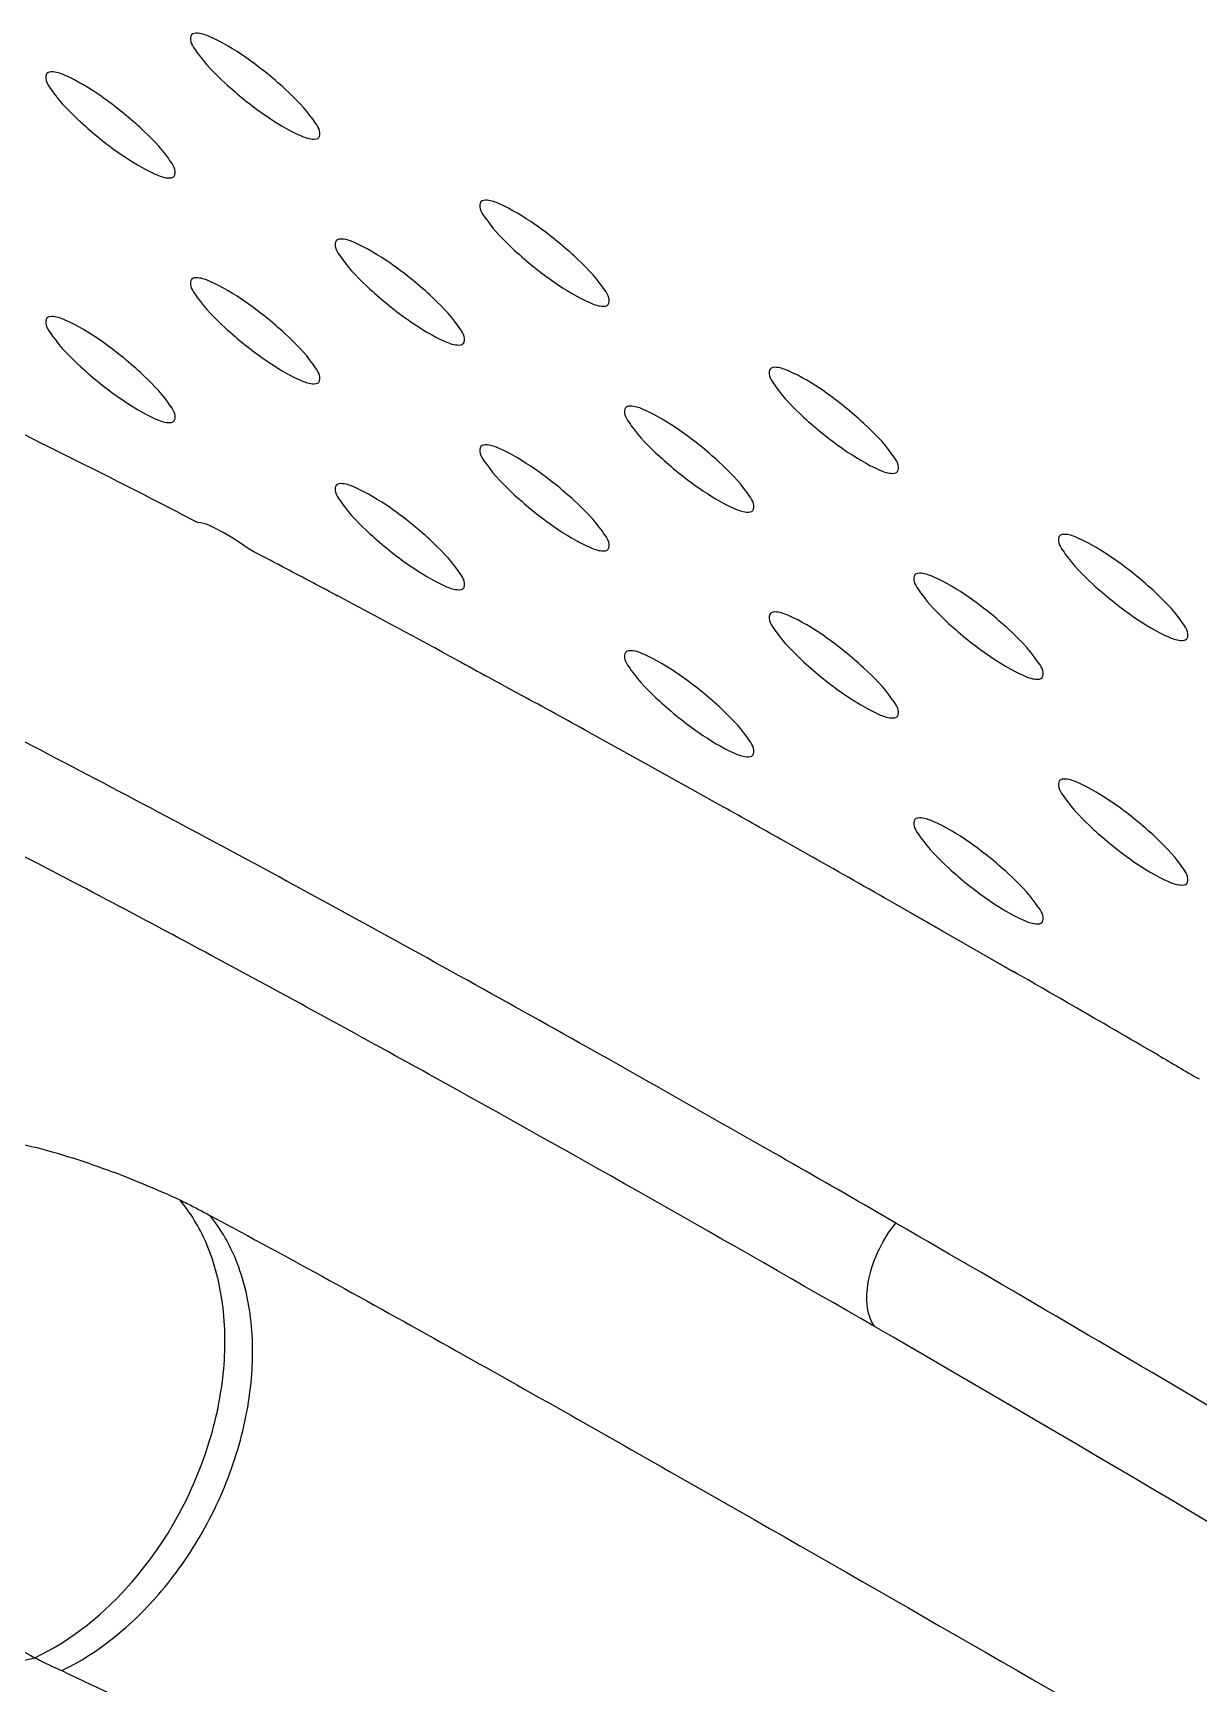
# Model space of a CAD drawing. Header units: millimetres. Extents: x 0 to 1189, y 0 to 841.
# Drawn here: x 568.34 to 582.59, y 507.81 to 527.98 of the extents above; entities that cross this region are included whole.
import ezdxf

# ---------------------------------------------------------------- set-up
doc = ezdxf.new("R2010")
doc.units = ezdxf.units.MM
doc.header["$LTSCALE"] = 65.395
doc.layers.get('0').update_dxf_attribs({"linetype": 'CONTINUOUS'})
doc.layers.add('AXIS', color=7, linetype='CONTINUOUS')

msp = doc.modelspace()

# ---------------------------------------------------------------- linework, layer by layer
at = {"color": 7, "linetype": 'Continuous'}
for p, q in [((570.128, 522.114), (570.358, 521.995)), ((572.044, 521.111), (572.067, 521.099)), ((573.918, 520.102), (574.31, 519.888)), ((575.136, 519.435), (575.489, 519.24)), ((575.489, 519.24), (575.638, 519.157)), ((575.637, 519.158), (575.911, 519.006)), ((575.911, 519.006), (576.005, 518.954)), ((576.005, 518.954), (576.336, 518.77)), ((576.336, 518.77), (576.638, 518.601)), ((576.638, 518.601), (576.786, 518.518)), ((577.479, 518.13), (577.874, 517.907)), ((578.879, 517.338), (579.456, 517.009)), ((578.879, 517.337), (579.458, 517.007)), ((579.456, 517.009), (579.931, 516.737)), ((579.931, 516.737), (580.328, 516.509)), ((579.932, 516.736), (580.329, 516.508))]:
    msp.add_line(p, q, dxfattribs=at)
at = {"color": 9, "linetype": 'Continuous'}
for p, q in [((571.698, 517.478), (571.55, 517.558)), ((571.699, 517.476), (571.552, 517.556)), ((571.999, 517.314), (571.698, 517.478)), ((575.265, 515.503), (575.117, 515.586)), ((575.266, 515.501), (575.118, 515.585)), ((577.389, 514.298), (577.099, 514.464)), ((577.389, 514.299), (577.1, 514.463)), ((569.72, 513.902), (569.738, 513.895)), ((569.722, 513.901), (569.739, 513.894)), ((578.887, 513.438), (578.663, 513.568)), ((550.984, 504.221), (568.368, 508.128))]:
    msp.add_line(p, q, dxfattribs=at)
at = {"color": 7, "linetype": 'Continuous'}
for centre, radius, start, end in [((523.393, 432.062), 101.455, 63.64958, 63.847), ((515.454, 416.086), 119.295, 62.72172, 63.63836), ((492.783, 372.13), 168.753, 62.23645, 62.3894), ((487.127, 361.387), 180.894, 62.00276, 62.23629), ((474.422, 337.502), 207.948, 61.53772, 61.9939), ((446.837, 286.689), 265.765, 61.13464, 61.33784), ((417.958, 234.65), 325.281, 60.63238, 60.77231), ((405.126, 211.883), 351.415, 60.36731, 60.55567), ((380.939, 169.537), 400.182, 59.99992, 60.11604), ((378.704, 165.659), 404.658, 59.82658, 60.0004)]:
    msp.add_arc(centre, radius, start, end, dxfattribs=at)
at = {"color": 9, "linetype": 'Continuous'}
for centre, radius, start, end in [((467.028, 325.061), 219.044, 61.49884, 61.96855), ((440.471, 276.342), 274.53, 61.00491, 61.37321), ((421.735, 242.556), 313.163, 60.67367, 61.00294), ((400.135, 204.189), 357.193, 60.30195, 60.64004), ((377.197, 164.007), 403.462, 60.04344, 60.25194), ((564.927, 502.484), 12.383, 67.2172, 69.2108), ((563.332, 498.656), 16.53, 65.6739, 67.1937)]:
    msp.add_arc(centre, radius, start, end, dxfattribs=at)
for points, knots in [([(569.969, 518.408), (568.956, 518.947), (566.982, 519.976), (564.106, 521.375), (561.832, 522.359), (560.168, 522.934), (559.402, 523.133), (559.043, 523.197)], [0, 0, 0, 0, 0.287615, 0.558416, 0.802097, 0.908361, 1, 1, 1, 1]), ([(578.629, 512.173), (576.823, 513.215), (574.133, 514.742), (570.562, 516.694), (567.984, 518.057), (565.504, 519.308), (563.172, 520.399), (561.34, 521.152), (560.008, 521.589), (559.397, 521.74), (559.109, 521.792)], [0, 0, 0, 0, 0.286729, 0.425314, 0.559537, 0.687737, 0.807242, 0.913601, 0.959821, 1, 1, 1, 1]), ([(567.444, 511.376), (567.242, 511.677), (566.902, 512.226), (566.587, 512.922), (566.47, 513.4), (566.447, 513.692), (566.484, 513.944), (566.583, 514.154), (566.745, 514.316), (566.964, 514.425), (567.233, 514.484), (567.696, 514.501), (568.412, 514.377), (568.996, 514.184), (569.322, 514.061)], [0, 0, 0, 0, 0.184024, 0.327584, 0.38477, 0.43335, 0.475048, 0.51251, 0.549266, 0.589002, 0.634647, 0.688165, 0.82333, 1, 1, 1, 1]), ([(568.368, 508.128), (568.823, 508.344), (569.73, 509.091), (570.45, 510.401), (570.705, 511.619), (570.691, 512.471), (570.499, 513.18), (570.269, 513.565), (570.141, 513.718)], [0, 0, 0, 0, 0.230941, 0.521713, 0.667048, 0.797574, 0.90833, 1, 1, 1, 1]), ([(570.141, 513.718), (570.17, 513.705), (570.293, 513.645), (570.415, 513.581), (570.506, 513.53)], [0, 0, 0, 0, 0.235027, 1, 1, 1, 1]), ([(570.506, 513.53), (571.485, 513.008), (573.454, 511.919), (577.427, 509.668), (580.423, 507.943), (582.429, 506.785)], [0, 0, 0, 0, 0.242919, 0.492761, 1, 1, 1, 1]), ([(578.629, 512.173), (578.517, 512.332), (578.519, 512.705), (578.671, 513.121), (578.809, 513.341), (578.887, 513.438)], [0, 0, 0, 0, 0.432173, 0.722754, 1, 1, 1, 1]), ([(595.974, 502.871), (594.502, 503.869), (591.596, 505.772), (585.913, 509.318), (581.68, 511.826), (578.887, 513.438)], [0, 0, 0, 0, 0.265521, 0.518599, 1, 1, 1, 1]), ([(608.406, 491.452), (607.277, 492.566), (604.883, 494.756), (601.086, 497.796), (597.172, 500.625), (592.108, 504.032), (585.949, 507.88), (581.033, 510.784), (578.629, 512.173)], [0, 0, 0, 0, 0.130738, 0.267452, 0.401058, 0.529006, 0.7709, 1, 1, 1, 1]), ([(565.836, 509.006), (565.971, 509.042), (566.316, 509.03), (566.882, 508.86), (567.585, 508.549), (568.092, 508.282), (568.368, 508.128)], [0, 0, 0, 0, 0.154018, 0.36866, 0.651135, 1, 1, 1, 1]), ([(568.368, 508.128), (568.392, 508.115), (568.5, 508.06), (568.609, 508.008), (568.695, 507.97)], [0, 0, 0, 0, 0.225219, 1, 1, 1, 1]), ([(568.695, 507.97), (569.627, 507.533), (571.531, 506.583), (575.414, 504.509), (578.35, 502.848), (580.321, 501.711)], [0, 0, 0, 0, 0.233995, 0.483071, 1, 1, 1, 1])]:
    msp.add_open_spline(points, degree=3, knots=knots, dxfattribs=at)
at = {"color": 7, "linetype": 'Continuous'}
for points in [[(573.526, 520.315), (573.656, 520.244), (573.787, 520.173), (573.918, 520.102)], [(582.093, 515.489), (582.26, 515.392), (582.426, 515.295), (582.593, 515.198)]]:
    msp.add_open_spline(points, degree=3, dxfattribs=at)
msp.add_open_spline([(568.695, 507.97), (569.147, 508.188), (569.794, 508.725), (570.449, 509.66), (570.838, 510.537), (571.038, 511.448), (571.034, 512.293), (570.854, 512.996), (570.631, 513.378), (570.506, 513.53)], degree=3, knots=[0, 0, 0, 0, 0.230963, 0.373795, 0.524053, 0.669516, 0.79967, 0.909544, 1, 1, 1, 1], dxfattribs=at)
at = {"layer": 'AXIS', "color": 7, "linetype": 'Continuous'}
for points, knots in [([(570.28, 527.953), (570.273, 527.944), (570.254, 527.861), (570.313, 527.79), (570.352, 527.735)], [0, 0, 0, 0, 0.149116, 1, 1, 1, 1]), ([(571.766, 526.918), (571.669, 527.056), (571.402, 527.325), (570.984, 527.665), (570.612, 527.891), (570.39, 527.978), (570.297, 527.974), (570.28, 527.953)], [0, 0, 0, 0, 0.271755, 0.60293, 0.873845, 0.956242, 1, 1, 1, 1]), ([(570.352, 527.735), (570.449, 527.597), (570.716, 527.329), (571.135, 526.988), (571.507, 526.762), (571.728, 526.675), (571.821, 526.679), (571.839, 526.7)], [0, 0, 0, 0, 0.271755, 0.60293, 0.873845, 0.956242, 1, 1, 1, 1]), ([(568.512, 527.48), (568.505, 527.47), (568.486, 527.387), (568.546, 527.316), (568.584, 527.261)], [0, 0, 0, 0, 0.149116, 1, 1, 1, 1]), ([(569.999, 526.445), (569.902, 526.583), (569.634, 526.851), (569.216, 527.191), (568.844, 527.417), (568.622, 527.505), (568.529, 527.501), (568.512, 527.48)], [0, 0, 0, 0, 0.271755, 0.60293, 0.873845, 0.956242, 1, 1, 1, 1]), ([(568.584, 527.261), (568.681, 527.123), (568.949, 526.855), (569.367, 526.514), (569.739, 526.289), (569.961, 526.201), (570.054, 526.205), (570.071, 526.226)], [0, 0, 0, 0, 0.271755, 0.60293, 0.873845, 0.956242, 1, 1, 1, 1]), ([(571.839, 526.7), (571.846, 526.709), (571.864, 526.792), (571.805, 526.863), (571.766, 526.918)], [0, 0, 0, 0, 0.149116, 1, 1, 1, 1]), ([(570.071, 526.226), (570.078, 526.235), (570.097, 526.319), (570.037, 526.389), (569.999, 526.445)], [0, 0, 0, 0, 0.149116, 1, 1, 1, 1]), ([(573.816, 525.912), (573.808, 525.903), (573.79, 525.82), (573.849, 525.749), (573.888, 525.694)], [0, 0, 0, 0, 0.149116, 1, 1, 1, 1]), ([(575.302, 524.877), (575.205, 525.015), (574.938, 525.283), (574.519, 525.624), (574.147, 525.85), (573.926, 525.937), (573.833, 525.933), (573.816, 525.912)], [0, 0, 0, 0, 0.271755, 0.60293, 0.873845, 0.956242, 1, 1, 1, 1]), ([(573.888, 525.694), (573.985, 525.556), (574.252, 525.287), (574.67, 524.947), (575.042, 524.721), (575.264, 524.634), (575.357, 524.638), (575.374, 524.659)], [0, 0, 0, 0, 0.271755, 0.60293, 0.873845, 0.956242, 1, 1, 1, 1]), ([(572.048, 525.438), (572.04, 525.429), (572.022, 525.346), (572.081, 525.275), (572.12, 525.22)], [0, 0, 0, 0, 0.149116, 1, 1, 1, 1]), ([(573.534, 524.403), (573.437, 524.542), (573.17, 524.81), (572.752, 525.15), (572.38, 525.376), (572.158, 525.464), (572.065, 525.459), (572.048, 525.438)], [0, 0, 0, 0, 0.271755, 0.60293, 0.873845, 0.956242, 1, 1, 1, 1]), ([(572.12, 525.22), (572.217, 525.082), (572.484, 524.814), (572.903, 524.473), (573.275, 524.247), (573.496, 524.16), (573.589, 524.164), (573.606, 524.185)], [0, 0, 0, 0, 0.271755, 0.60293, 0.873845, 0.956242, 1, 1, 1, 1]), ([(570.28, 524.965), (570.273, 524.955), (570.254, 524.872), (570.313, 524.802), (570.352, 524.746)], [0, 0, 0, 0, 0.149116, 1, 1, 1, 1]), ([(571.766, 523.93), (571.669, 524.068), (571.402, 524.336), (570.984, 524.676), (570.612, 524.902), (570.39, 524.99), (570.297, 524.986), (570.28, 524.965)], [0, 0, 0, 0, 0.271755, 0.60293, 0.873845, 0.956242, 1, 1, 1, 1]), ([(575.374, 524.659), (575.382, 524.668), (575.4, 524.751), (575.341, 524.822), (575.302, 524.877)], [0, 0, 0, 0, 0.149116, 1, 1, 1, 1]), ([(570.352, 524.746), (570.449, 524.608), (570.716, 524.34), (571.135, 524), (571.507, 523.774), (571.728, 523.686), (571.821, 523.69), (571.839, 523.711)], [0, 0, 0, 0, 0.271755, 0.60293, 0.873845, 0.956242, 1, 1, 1, 1]), ([(568.512, 524.491), (568.505, 524.482), (568.486, 524.399), (568.546, 524.328), (568.584, 524.273)], [0, 0, 0, 0, 0.149116, 1, 1, 1, 1]), ([(569.999, 523.456), (569.902, 523.594), (569.634, 523.862), (569.216, 524.203), (568.844, 524.429), (568.622, 524.516), (568.529, 524.512), (568.512, 524.491)], [0, 0, 0, 0, 0.271755, 0.60293, 0.873845, 0.956242, 1, 1, 1, 1]), ([(573.606, 524.185), (573.614, 524.194), (573.632, 524.277), (573.573, 524.348), (573.534, 524.403)], [0, 0, 0, 0, 0.149116, 1, 1, 1, 1]), ([(568.584, 524.273), (568.681, 524.134), (568.949, 523.866), (569.367, 523.526), (569.739, 523.3), (569.961, 523.212), (570.054, 523.217), (570.071, 523.238)], [0, 0, 0, 0, 0.271755, 0.60293, 0.873845, 0.956242, 1, 1, 1, 1]), ([(571.839, 523.711), (571.846, 523.721), (571.864, 523.804), (571.805, 523.874), (571.766, 523.93)], [0, 0, 0, 0, 0.149116, 1, 1, 1, 1]), ([(577.351, 523.871), (577.344, 523.862), (577.325, 523.779), (577.384, 523.708), (577.423, 523.652)], [0, 0, 0, 0, 0.149116, 1, 1, 1, 1]), ([(578.837, 522.836), (578.74, 522.974), (578.473, 523.242), (578.055, 523.583), (577.683, 523.809), (577.461, 523.896), (577.368, 523.892), (577.351, 523.871)], [0, 0, 0, 0, 0.271755, 0.60293, 0.873845, 0.956242, 1, 1, 1, 1]), ([(577.423, 523.652), (577.52, 523.514), (577.787, 523.246), (578.206, 522.906), (578.578, 522.68), (578.799, 522.592), (578.893, 522.596), (578.91, 522.618)], [0, 0, 0, 0, 0.271755, 0.60293, 0.873845, 0.956242, 1, 1, 1, 1]), ([(570.071, 523.238), (570.078, 523.247), (570.097, 523.33), (570.037, 523.401), (569.999, 523.456)], [0, 0, 0, 0, 0.149116, 1, 1, 1, 1]), ([(575.583, 523.397), (575.576, 523.388), (575.557, 523.305), (575.617, 523.234), (575.655, 523.179)], [0, 0, 0, 0, 0.149116, 1, 1, 1, 1]), ([(577.07, 522.362), (576.973, 522.5), (576.706, 522.768), (576.287, 523.109), (575.915, 523.335), (575.694, 523.422), (575.6, 523.418), (575.583, 523.397)], [0, 0, 0, 0, 0.271755, 0.60293, 0.873845, 0.956242, 1, 1, 1, 1]), ([(575.655, 523.179), (575.753, 523.041), (576.02, 522.773), (576.438, 522.432), (576.81, 522.206), (577.032, 522.119), (577.125, 522.123), (577.142, 522.144)], [0, 0, 0, 0, 0.271755, 0.60293, 0.873845, 0.956242, 1, 1, 1, 1]), ([(573.816, 522.923), (573.808, 522.914), (573.79, 522.831), (573.849, 522.76), (573.888, 522.705)], [0, 0, 0, 0, 0.149116, 1, 1, 1, 1]), ([(575.302, 521.889), (575.205, 522.027), (574.938, 522.295), (574.519, 522.635), (574.147, 522.861), (573.926, 522.949), (573.833, 522.945), (573.816, 522.923)], [0, 0, 0, 0, 0.271755, 0.60293, 0.873845, 0.956242, 1, 1, 1, 1]), ([(578.91, 522.618), (578.917, 522.627), (578.936, 522.71), (578.876, 522.781), (578.837, 522.836)], [0, 0, 0, 0, 0.149116, 1, 1, 1, 1]), ([(573.888, 522.705), (573.985, 522.567), (574.252, 522.299), (574.67, 521.958), (575.042, 521.732), (575.264, 521.645), (575.357, 521.649), (575.374, 521.67)], [0, 0, 0, 0, 0.271755, 0.60293, 0.873845, 0.956242, 1, 1, 1, 1]), ([(572.048, 522.45), (572.04, 522.44), (572.022, 522.357), (572.081, 522.287), (572.12, 522.231)], [0, 0, 0, 0, 0.149116, 1, 1, 1, 1]), ([(573.534, 521.415), (573.437, 521.553), (573.17, 521.821), (572.752, 522.162), (572.38, 522.387), (572.158, 522.475), (572.065, 522.471), (572.048, 522.45)], [0, 0, 0, 0, 0.271755, 0.60293, 0.873845, 0.956242, 1, 1, 1, 1]), ([(572.12, 522.231), (572.217, 522.093), (572.484, 521.825), (572.903, 521.485), (573.275, 521.259), (573.496, 521.171), (573.589, 521.175), (573.606, 521.196)], [0, 0, 0, 0, 0.271755, 0.60293, 0.873845, 0.956242, 1, 1, 1, 1]), ([(577.142, 522.144), (577.149, 522.153), (577.168, 522.236), (577.109, 522.307), (577.07, 522.362)], [0, 0, 0, 0, 0.149116, 1, 1, 1, 1]), ([(570.994, 521.665), (570.874, 521.75), (570.673, 521.877), (570.45, 521.988), (570.357, 521.996)], [0, 0, 0, 0, 0.610929, 1, 1, 1, 1]), ([(575.374, 521.67), (575.382, 521.679), (575.4, 521.762), (575.341, 521.833), (575.302, 521.889)], [0, 0, 0, 0, 0.149116, 1, 1, 1, 1]), ([(580.887, 521.83), (580.879, 521.82), (580.861, 521.737), (580.92, 521.666), (580.959, 521.611)], [0, 0, 0, 0, 0.149116, 1, 1, 1, 1]), ([(582.373, 520.795), (582.276, 520.933), (582.009, 521.201), (581.59, 521.541), (581.218, 521.767), (580.997, 521.855), (580.904, 521.851), (580.887, 521.83)], [0, 0, 0, 0, 0.271755, 0.60293, 0.873845, 0.956242, 1, 1, 1, 1]), ([(580.959, 521.611), (581.056, 521.473), (581.323, 521.205), (581.741, 520.865), (582.113, 520.639), (582.335, 520.551), (582.428, 520.555), (582.445, 520.576)], [0, 0, 0, 0, 0.271755, 0.60293, 0.873845, 0.956242, 1, 1, 1, 1]), ([(573.606, 521.196), (573.614, 521.206), (573.632, 521.289), (573.573, 521.36), (573.534, 521.415)], [0, 0, 0, 0, 0.149116, 1, 1, 1, 1]), ([(580.605, 520.321), (580.508, 520.459), (580.241, 520.727), (579.823, 521.068), (579.451, 521.294), (579.229, 521.381), (579.136, 521.377), (579.119, 521.356)], [0, 0, 0, 0, 0.271755, 0.60293, 0.873845, 0.956242, 1, 1, 1, 1]), ([(579.119, 521.356), (579.111, 521.347), (579.093, 521.264), (579.152, 521.193), (579.191, 521.138)], [0, 0, 0, 0, 0.149116, 1, 1, 1, 1]), ([(579.191, 521.138), (579.288, 520.999), (579.555, 520.731), (579.974, 520.391), (580.346, 520.165), (580.567, 520.077), (580.66, 520.082), (580.677, 520.103)], [0, 0, 0, 0, 0.271755, 0.60293, 0.873845, 0.956242, 1, 1, 1, 1]), ([(577.351, 520.882), (577.344, 520.873), (577.325, 520.79), (577.384, 520.719), (577.423, 520.664)], [0, 0, 0, 0, 0.149116, 1, 1, 1, 1]), ([(578.837, 519.847), (578.74, 519.985), (578.473, 520.254), (578.055, 520.594), (577.683, 520.82), (577.461, 520.907), (577.368, 520.903), (577.351, 520.882)], [0, 0, 0, 0, 0.271755, 0.60293, 0.873845, 0.956242, 1, 1, 1, 1]), ([(582.445, 520.576), (582.453, 520.586), (582.471, 520.669), (582.412, 520.739), (582.373, 520.795)], [0, 0, 0, 0, 0.149116, 1, 1, 1, 1]), ([(577.423, 520.664), (577.52, 520.526), (577.787, 520.258), (578.206, 519.917), (578.578, 519.691), (578.799, 519.604), (578.893, 519.608), (578.91, 519.629)], [0, 0, 0, 0, 0.271755, 0.60293, 0.873845, 0.956242, 1, 1, 1, 1]), ([(575.583, 520.408), (575.576, 520.399), (575.557, 520.316), (575.617, 520.245), (575.655, 520.19)], [0, 0, 0, 0, 0.149116, 1, 1, 1, 1]), ([(577.07, 519.374), (576.973, 519.512), (576.706, 519.78), (576.287, 520.12), (575.915, 520.346), (575.694, 520.434), (575.6, 520.43), (575.583, 520.408)], [0, 0, 0, 0, 0.271755, 0.60293, 0.873845, 0.956242, 1, 1, 1, 1]), ([(575.655, 520.19), (575.753, 520.052), (576.02, 519.784), (576.438, 519.443), (576.81, 519.218), (577.032, 519.13), (577.125, 519.134), (577.142, 519.155)], [0, 0, 0, 0, 0.271755, 0.60293, 0.873845, 0.956242, 1, 1, 1, 1]), ([(580.677, 520.103), (580.685, 520.112), (580.703, 520.195), (580.644, 520.266), (580.605, 520.321)], [0, 0, 0, 0, 0.149116, 1, 1, 1, 1]), ([(578.91, 519.629), (578.917, 519.638), (578.936, 519.721), (578.876, 519.792), (578.837, 519.847)], [0, 0, 0, 0, 0.149116, 1, 1, 1, 1]), ([(577.142, 519.155), (577.149, 519.164), (577.168, 519.247), (577.109, 519.318), (577.07, 519.374)], [0, 0, 0, 0, 0.149116, 1, 1, 1, 1]), ([(580.887, 518.841), (580.879, 518.832), (580.861, 518.749), (580.92, 518.678), (580.959, 518.623)], [0, 0, 0, 0, 0.149116, 1, 1, 1, 1]), ([(582.373, 517.806), (582.276, 517.944), (582.009, 518.212), (581.59, 518.553), (581.218, 518.779), (580.997, 518.866), (580.904, 518.862), (580.887, 518.841)], [0, 0, 0, 0, 0.271755, 0.60293, 0.873845, 0.956242, 1, 1, 1, 1]), ([(580.959, 518.623), (581.056, 518.485), (581.323, 518.216), (581.741, 517.876), (582.113, 517.65), (582.335, 517.563), (582.428, 517.567), (582.445, 517.588)], [0, 0, 0, 0, 0.271755, 0.60293, 0.873845, 0.956242, 1, 1, 1, 1]), ([(579.119, 518.367), (579.111, 518.358), (579.093, 518.275), (579.152, 518.204), (579.191, 518.149)], [0, 0, 0, 0, 0.149116, 1, 1, 1, 1]), ([(580.605, 517.332), (580.508, 517.47), (580.241, 517.739), (579.823, 518.079), (579.451, 518.305), (579.229, 518.392), (579.136, 518.388), (579.119, 518.367)], [0, 0, 0, 0, 0.271755, 0.60293, 0.873845, 0.956242, 1, 1, 1, 1]), ([(579.191, 518.149), (579.288, 518.011), (579.555, 517.743), (579.974, 517.402), (580.346, 517.176), (580.567, 517.089), (580.66, 517.093), (580.677, 517.114)], [0, 0, 0, 0, 0.271755, 0.60293, 0.873845, 0.956242, 1, 1, 1, 1]), ([(582.445, 517.588), (582.453, 517.597), (582.471, 517.68), (582.412, 517.751), (582.373, 517.806)], [0, 0, 0, 0, 0.149116, 1, 1, 1, 1]), ([(580.677, 517.114), (580.685, 517.123), (580.703, 517.206), (580.644, 517.277), (580.605, 517.332)], [0, 0, 0, 0, 0.149116, 1, 1, 1, 1])]:
    msp.add_open_spline(points, degree=3, knots=knots, dxfattribs=at)

doc.saveas('drawing.dxf')
